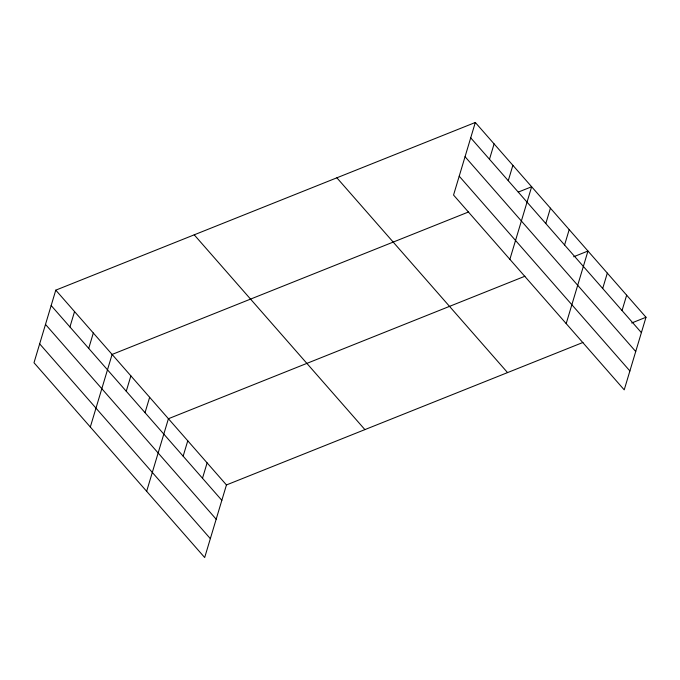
<?xml version="1.0" encoding="UTF-8"?>
<svg xmlns="http://www.w3.org/2000/svg" width="680" height="680" viewBox="0 0 680 680"><rect width="100%" height="100%" fill="white"/><g stroke="black" fill="none" stroke-linecap="round" stroke-linejoin="round"><path stroke-width="1.02" d="M475.32 122.468L453.552 195.049L624.223 389.844L646 317.262L475.32 122.468L55.777 290.156L34 362.738L204.68 557.532L226.449 484.95L582.981 342.448M69.938 326.961L74.545 311.584M88.715 348.389L93.322 333.013M90.321 427.014L112.098 354.442L468.631 211.939M126.259 391.238L130.874 375.87M145.035 412.666L149.643 397.298M146.65 491.3L168.419 418.727L524.952 276.225M183.149 456.169L187.765 440.802M202.495 478.252L207.111 462.876M489.489 159.264L494.096 143.897M508.258 180.693L512.873 165.325M509.873 259.326L531.649 186.754L518.279 192.091M545.81 223.55L550.417 208.182M564.587 244.978L569.194 229.602M566.193 323.612L587.971 251.03L573.648 256.76M602.701 288.481L607.317 273.113M622.047 310.556L626.654 295.188M631.678 322.991L646 317.262M470.713 137.844L641.385 332.639M465.052 156.714L635.723 351.509M459.212 176.171L629.892 370.966M336.872 177.803L507.552 372.598M194.225 234.821L364.905 429.615M55.777 290.156L226.449 484.95M51.161 305.532L221.841 500.327M45.501 324.411L216.172 519.206M39.661 343.859L210.341 538.654"/></g></svg>
